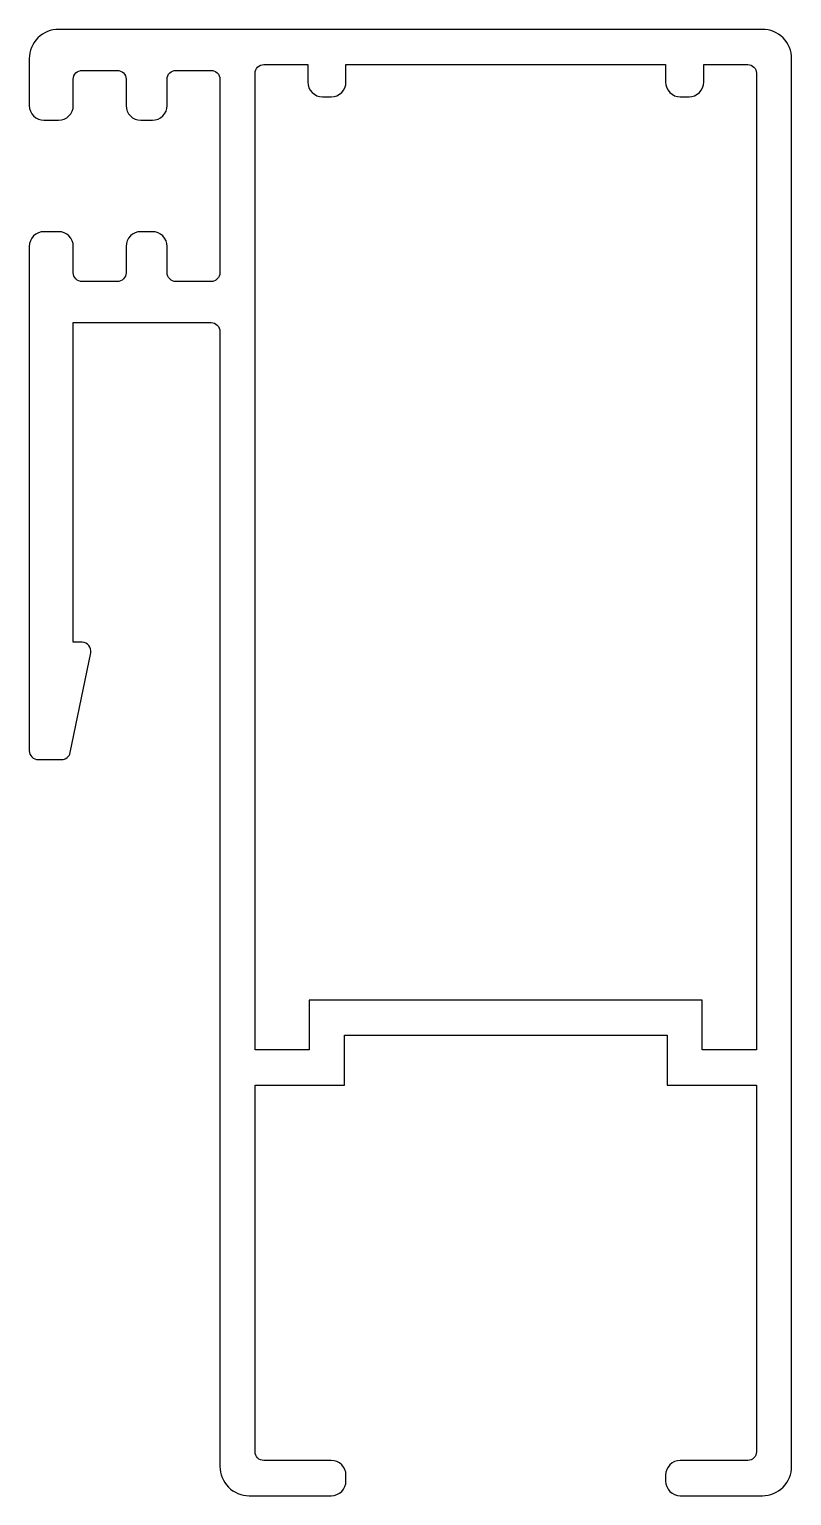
# Model space of a CAD drawing. Extents: x 164.6 to 190.6, y 186 to 236.
import ezdxf

# ---------------------------------------------------------------- set-up
doc = ezdxf.new("R2010")
doc.units = 0
doc.layers.get('0').update_dxf_attribs({"linetype": 'CONTINUOUS'})

msp = doc.modelspace()

# ---------------------------------------------------------------- linework, layer by layer
for points in [[(167.617, 227.361), (166.417, 227.361, -0.414214), (166.117, 227.661), (166.117, 228.561, 0.414214), (165.617, 229.061), (165.117, 229.061, 0.414214), (164.617, 228.561), (164.617, 211.361, 0.414214), (164.917, 211.061), (165.717, 211.061, 0.355919), (166.011, 211.301), (166.711, 214.701, 0.475015), (166.417, 215.061), (166.117, 215.061), (166.117, 225.961), (170.817, 225.961, -0.414214), (171.117, 225.661), (171.117, 186.961, 0.414214), (172.117, 185.961), (174.917, 185.961, 0.414214), (175.417, 186.461), (175.417, 186.661, 0.414214), (174.917, 187.161), (172.617, 187.161, -0.414214), (172.317, 187.461), (172.317, 199.961), (175.367, 199.961), (175.367, 201.661), (186.367, 201.661), (186.367, 199.961), (189.417, 199.961), (189.417, 187.461, -0.414214), (189.117, 187.161), (186.817, 187.161, 0.414214), (186.317, 186.661), (186.317, 186.461, 0.414214), (186.817, 185.961), (189.617, 185.961, 0.414214), (190.617, 186.961), (190.617, 234.961, 0.414214), (189.617, 235.961), (165.617, 235.961, 0.414214), (164.617, 234.961), (164.617, 233.361, 0.414214), (165.117, 232.861), (165.617, 232.861, 0.414214), (166.117, 233.361), (166.117, 234.261, -0.414214), (166.417, 234.561), (167.617, 234.561, -0.414214), (167.917, 234.261), (167.917, 233.361, 0.414214), (168.417, 232.861), (168.817, 232.861, 0.414214), (169.317, 233.361), (169.317, 234.261, -0.414214), (169.617, 234.561), (170.817, 234.561, -0.414214), (171.117, 234.261), (171.117, 227.661, -0.414214), (170.817, 227.361), (169.617, 227.361, -0.414214), (169.317, 227.661), (169.317, 228.561, 0.414214), (168.817, 229.061), (168.417, 229.061, 0.414214), (167.917, 228.561), (167.917, 227.661, -0.414214)], [(189.417, 234.461), (189.417, 201.161), (187.567, 201.161), (187.567, 202.861), (174.167, 202.861), (174.167, 201.161), (172.317, 201.161), (172.317, 234.461, -0.414214), (172.617, 234.761), (174.117, 234.761), (174.117, 234.161, 0.414214), (174.617, 233.661), (174.917, 233.661, 0.414214), (175.417, 234.161), (175.417, 234.761), (186.317, 234.761), (186.317, 234.161, 0.414214), (186.817, 233.661), (187.117, 233.661, 0.414214), (187.617, 234.161), (187.617, 234.761), (189.117, 234.761, -0.414214)]]:
    msp.add_lwpolyline(points, format="xyb", close=True)

doc.saveas('drawing.dxf')
